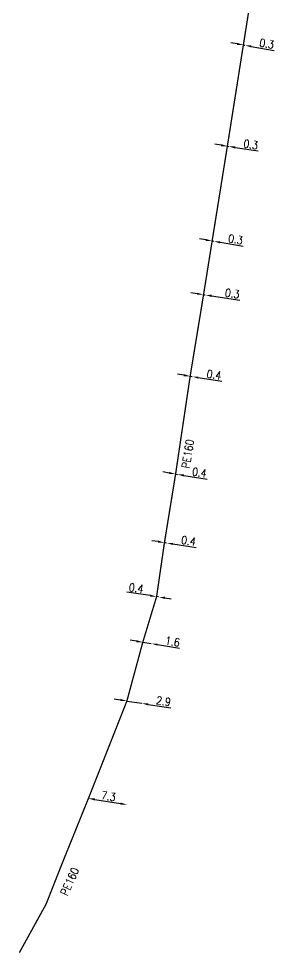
# Model space of a CAD drawing. Header units: millimetres. Extents: x 149996 to 151004, y 126998 to 128018.
# Drawn here: x 150198.4 to 150247.8, y 126999.9 to 127175.1 of the extents above; entities that cross this region are included whole.
import ezdxf

# ---------------------------------------------------------------- set-up
doc = ezdxf.new("R2010")
doc.units = ezdxf.units.MM
doc.header["$PDMODE"] = 34
doc.linetypes.add('L_100_PE', pattern=[14, 10, -1.5, 1, -1.5])
doc.layers.get('DEFPOINTS').update_dxf_attribs({"linetype": 'CONTINUOUS'})
doc.layers.add('L_140', color=3, linetype='CONTINUOUS')
doc.styles.get("Standard").update_dxf_attribs({"font": 'romans.shx', "width": 0.85})
doc.dimstyles.get("Standard").update_dxf_attribs({"dimtxt": 1.5, "dimasz": 1.2, "dimexe": 0.625, "dimexo": 0.625, "dimgap": 0.25, "dimtad": 1, "dimdec": 1, "dimzin": 0, "dimdsep": 46, "dimtxsty": 'Standard', "dimcen": -0.5, "dimadec": 0, "dimazin": 0, "dimtfac": 1, "dimtdec": 1, "dimtmove": 0, "dimatfit": 3, "dimfxl": 0, "dimtolj": 1, "dimtzin": 0, "dimarcsym": 0})

# ---------------------------------------------------------------- blocks, each defined once
blk = doc.blocks.new('*D930')
at = {"layer": 'DEFPOINTS', "color": 0, "linetype": 'Continuous', "transparency": 16777216}
for p in [(150218.66, 127047.17), (150221.48, 127046.74), (150221.48, 127046.74)]:
    blk.add_point(p, dxfattribs=at)
at = {"layer": 'L_140', "color": 0, "linetype": 'Continuous', "lineweight": -2, "transparency": 16777216}
for p, q in [((150217.47, 127047.35), (150216.29, 127047.53)), ((150218.66, 127047.17), (150221.48, 127046.74)), ((150222.66, 127046.55), (150226.92, 127045.9))]:
    blk.add_line(p, q, dxfattribs=at)
at = {"layer": 'L_140', "color": 0, "linetype": 'Continuous', "transparency": 16777216}
for points in [[(150217.5, 127047.55), (150217.44, 127047.15), (150218.66, 127047.17)], [(150222.69, 127046.75), (150222.63, 127046.36), (150221.48, 127046.74)]]:
    blk.add_solid(points, dxfattribs=at)
at = {"layer": 'L_140', "color": 0, "linetype": 'Continuous', "transparency": 16777216, "insert": (150225.54, 127047.13), "char_height": 1.5, "attachment_point": 5, "rotation": 351.2849}
blk.add_mtext('\\A1;2.9', dxfattribs=at)
blk = doc.blocks.new('*D931')
at = {"layer": 'DEFPOINTS', "color": 0, "linetype": 'Continuous', "transparency": 16777216}
for p in [(150221.64, 127058.2), (150223.22, 127057.94), (150223.22, 127057.94)]:
    blk.add_point(p, dxfattribs=at)
at = {"layer": 'L_140', "color": 0, "linetype": 'Continuous', "lineweight": -2, "transparency": 16777216}
for p, q in [((150220.45, 127058.38), (150219.27, 127058.57)), ((150221.64, 127058.2), (150223.22, 127057.94)), ((150224.4, 127057.76), (150228.54, 127057.1))]:
    blk.add_line(p, q, dxfattribs=at)
at = {"layer": 'L_140', "color": 0, "linetype": 'Continuous', "transparency": 16777216}
for points in [[(150220.48, 127058.58), (150220.42, 127058.19), (150221.64, 127058.2)], [(150224.43, 127057.95), (150224.37, 127057.56), (150223.22, 127057.94)]]:
    blk.add_solid(points, dxfattribs=at)
at = {"layer": 'L_140', "color": 0, "linetype": 'Continuous', "transparency": 16777216, "insert": (150227.22, 127058.32), "char_height": 1.5, "attachment_point": 5, "rotation": 350.9473}
blk.add_mtext('\\A1;1.6', dxfattribs=at)
blk = doc.blocks.new('*D932')
at = {"layer": 'DEFPOINTS', "color": 0, "linetype": 'Continuous', "transparency": 16777216}
for p in [(150224.23, 127066.74), (150224.57, 127066.69), (150224.57, 127066.69)]:
    blk.add_point(p, dxfattribs=at)
at = {"layer": 'L_140', "color": 0, "linetype": 'Continuous', "lineweight": -2, "transparency": 16777216}
for p, q in [((150223.04, 127066.93), (150218.66, 127067.59)), ((150224.57, 127066.69), (150224.23, 127066.74)), ((150225.76, 127066.51), (150226.95, 127066.33))]:
    blk.add_line(p, q, dxfattribs=at)
at = {"layer": 'L_140', "color": 0, "linetype": 'Continuous', "transparency": 16777216}
for points in [[(150223.07, 127067.12), (150223.01, 127066.73), (150224.23, 127066.74)], [(150225.79, 127066.71), (150225.73, 127066.31), (150224.57, 127066.69)]]:
    blk.add_solid(points, dxfattribs=at)
at = {"layer": 'L_140', "color": 0, "linetype": 'Continuous', "transparency": 16777216, "insert": (150220.41, 127068.34), "char_height": 1.5, "attachment_point": 5, "rotation": 351.3189}
blk.add_mtext('\\A1;0.4', dxfattribs=at)
blk = doc.blocks.new('*D933')
at = {"layer": 'DEFPOINTS', "color": 0, "linetype": 'Continuous', "transparency": 16777216}
for p in [(150225.7, 127076.87), (150226.1, 127076.81), (150226.1, 127076.81)]:
    blk.add_point(p, dxfattribs=at)
at = {"layer": 'L_140', "color": 0, "linetype": 'Continuous', "lineweight": -2, "transparency": 16777216}
for p, q in [((150224.51, 127077.05), (150223.33, 127077.23)), ((150225.7, 127076.87), (150226.1, 127076.81)), ((150227.28, 127076.63), (150231.66, 127075.97))]:
    blk.add_line(p, q, dxfattribs=at)
at = {"layer": 'L_140', "color": 0, "linetype": 'Continuous', "transparency": 16777216}
for points in [[(150224.54, 127077.25), (150224.48, 127076.85), (150225.7, 127076.87)], [(150227.31, 127076.83), (150227.25, 127076.43), (150226.1, 127076.81)]]:
    blk.add_solid(points, dxfattribs=at)
at = {"layer": 'L_140', "color": 0, "linetype": 'Continuous', "transparency": 16777216, "insert": (150230.22, 127077.2), "char_height": 1.5, "attachment_point": 5, "rotation": 351.4151}
blk.add_mtext('\\A1;0.4', dxfattribs=at)
blk = doc.blocks.new('*D934')
at = {"layer": 'DEFPOINTS', "color": 0, "linetype": 'Continuous', "transparency": 16777216}
for p in [(150227.79, 127089.72), (150228.14, 127089.66), (150228.14, 127089.66)]:
    blk.add_point(p, dxfattribs=at)
at = {"layer": 'L_140', "color": 0, "linetype": 'Continuous', "lineweight": -2, "transparency": 16777216}
for p, q in [((150226.61, 127089.91), (150225.42, 127090.11)), ((150227.79, 127089.72), (150228.14, 127089.66)), ((150229.32, 127089.47), (150233.7, 127088.76))]:
    blk.add_line(p, q, dxfattribs=at)
at = {"layer": 'L_140', "color": 0, "linetype": 'Continuous', "transparency": 16777216}
for points in [[(150226.64, 127090.11), (150226.58, 127089.72), (150227.79, 127089.72)], [(150229.36, 127089.67), (150229.29, 127089.27), (150228.14, 127089.66)]]:
    blk.add_solid(points, dxfattribs=at)
at = {"layer": 'L_140', "color": 0, "linetype": 'Continuous', "transparency": 16777216, "insert": (150232.26, 127090), "char_height": 1.5, "attachment_point": 5, "rotation": 350.742}
blk.add_mtext('\\A1;0.4', dxfattribs=at)
blk = doc.blocks.new('*D935')
at = {"layer": 'DEFPOINTS', "color": 0, "linetype": 'Continuous', "transparency": 16777216}
for p in [(150230.52, 127108.07), (150230.87, 127108.01), (150230.87, 127108.01)]:
    blk.add_point(p, dxfattribs=at)
at = {"layer": 'L_140', "color": 0, "linetype": 'Continuous', "lineweight": -2, "transparency": 16777216}
for p, q in [((150229.34, 127108.26), (150228.15, 127108.45)), ((150230.52, 127108.07), (150230.87, 127108.01)), ((150232.05, 127107.82), (150236.43, 127107.11))]:
    blk.add_line(p, q, dxfattribs=at)
at = {"layer": 'L_140', "color": 0, "linetype": 'Continuous', "transparency": 16777216}
for points in [[(150229.37, 127108.45), (150229.3, 127108.06), (150230.52, 127108.07)], [(150232.08, 127108.01), (150232.02, 127107.62), (150230.87, 127108.01)]]:
    blk.add_solid(points, dxfattribs=at)
at = {"layer": 'L_140', "color": 0, "linetype": 'Continuous', "transparency": 16777216, "insert": (150234.99, 127108.35), "char_height": 1.5, "attachment_point": 5, "rotation": 350.7806}
blk.add_mtext('\\A1;0.4', dxfattribs=at)
blk = doc.blocks.new('*D936')
at = {"layer": 'DEFPOINTS', "color": 0, "linetype": 'Continuous', "transparency": 16777216}
for p in [(150233.03, 127123.35), (150233.33, 127123.31), (150233.33, 127123.31)]:
    blk.add_point(p, dxfattribs=at)
at = {"layer": 'L_140', "color": 0, "linetype": 'Continuous', "lineweight": -2, "transparency": 16777216}
for p, q in [((150231.84, 127123.53), (150230.66, 127123.7)), ((150233.03, 127123.35), (150233.33, 127123.31)), ((150234.51, 127123.13), (150239.84, 127122.35))]:
    blk.add_line(p, q, dxfattribs=at)
at = {"layer": 'L_140', "color": 0, "linetype": 'Continuous', "transparency": 16777216}
for points in [[(150231.87, 127123.72), (150231.81, 127123.33), (150233.03, 127123.35)], [(150234.54, 127123.33), (150234.49, 127122.93), (150233.33, 127123.31)]]:
    blk.add_solid(points, dxfattribs=at)
at = {"layer": 'L_140', "color": 0, "linetype": 'Continuous', "transparency": 16777216, "insert": (150238.42, 127123.57), "char_height": 1.5, "attachment_point": 5, "rotation": 351.607}
blk.add_mtext('\\A1;0.3', dxfattribs=at)
blk = doc.blocks.new('*D937')
at = {"layer": 'DEFPOINTS', "color": 0, "linetype": 'Continuous', "transparency": 16777216}
for p in [(150234.64, 127133.42), (150234.94, 127133.37), (150234.94, 127133.37)]:
    blk.add_point(p, dxfattribs=at)
at = {"layer": 'L_140', "color": 0, "linetype": 'Continuous', "lineweight": -2, "transparency": 16777216}
for p, q in [((150233.46, 127133.61), (150232.27, 127133.8)), ((150234.64, 127133.42), (150234.94, 127133.37)), ((150236.12, 127133.18), (150240.43, 127132.47))]:
    blk.add_line(p, q, dxfattribs=at)
at = {"layer": 'L_140', "color": 0, "linetype": 'Continuous', "transparency": 16777216}
for points in [[(150233.49, 127133.81), (150233.42, 127133.41), (150234.64, 127133.42)], [(150236.15, 127133.37), (150236.09, 127132.98), (150234.94, 127133.37)]]:
    blk.add_solid(points, dxfattribs=at)
at = {"layer": 'L_140', "color": 0, "linetype": 'Continuous', "transparency": 16777216, "insert": (150239.03, 127133.72), "char_height": 1.5, "attachment_point": 5, "rotation": 350.7642}
blk.add_mtext('\\A1;0.3', dxfattribs=at)
blk = doc.blocks.new('*D938')
at = {"layer": 'DEFPOINTS', "color": 0, "linetype": 'Continuous', "transparency": 16777216}
for p in [(150237.49, 127151.19), (150237.79, 127151.14), (150237.79, 127151.14)]:
    blk.add_point(p, dxfattribs=at)
at = {"layer": 'L_140', "color": 0, "linetype": 'Continuous', "lineweight": -2, "transparency": 16777216}
for p, q in [((150236.31, 127151.37), (150235.12, 127151.55)), ((150237.49, 127151.19), (150237.79, 127151.14)), ((150238.97, 127150.96), (150243.29, 127150.29))]:
    blk.add_line(p, q, dxfattribs=at)
at = {"layer": 'L_140', "color": 0, "linetype": 'Continuous', "transparency": 16777216}
for points in [[(150236.34, 127151.57), (150236.28, 127151.17), (150237.49, 127151.19)], [(150239, 127151.16), (150238.94, 127150.76), (150237.79, 127151.14)]]:
    blk.add_solid(points, dxfattribs=at)
at = {"layer": 'L_140', "color": 0, "linetype": 'Continuous', "transparency": 16777216, "insert": (150241.88, 127151.52), "char_height": 1.5, "attachment_point": 5, "rotation": 351.2228}
blk.add_mtext('\\A1;0.3', dxfattribs=at)
blk = doc.blocks.new('*D939')
at = {"layer": 'DEFPOINTS', "color": 0, "linetype": 'Continuous', "transparency": 16777216}
for p in [(150240.49, 127170.16), (150240.78, 127170.11), (150240.78, 127170.11)]:
    blk.add_point(p, dxfattribs=at)
at = {"layer": 'L_140', "color": 0, "linetype": 'Continuous', "lineweight": -2, "transparency": 16777216}
for p, q in [((150239.31, 127170.37), (150238.12, 127170.58)), ((150240.49, 127170.16), (150240.78, 127170.11)), ((150241.97, 127169.9), (150246.27, 127169.14))]:
    blk.add_line(p, q, dxfattribs=at)
at = {"layer": 'L_140', "color": 0, "linetype": 'Continuous', "transparency": 16777216}
for points in [[(150239.34, 127170.57), (150239.27, 127170.17), (150240.49, 127170.16)], [(150242, 127170.1), (150241.93, 127169.7), (150240.78, 127170.11)]]:
    blk.add_solid(points, dxfattribs=at)
at = {"layer": 'L_140', "color": 0, "linetype": 'Continuous', "transparency": 16777216, "insert": (150244.88, 127170.4), "char_height": 1.5, "attachment_point": 5, "rotation": 349.9689}
blk.add_mtext('\\A1;0.3', dxfattribs=at)
blk = doc.blocks.new('*D979')
at = {"layer": 'DEFPOINTS', "color": 0, "linetype": 'Continuous', "transparency": 16777216}
for p in [(150211.45, 127028.91), (150218.66, 127027.77), (150218.66, 127027.77)]:
    blk.add_point(p, dxfattribs=at)
at = {"layer": 'L_140', "color": 0, "linetype": 'Continuous', "lineweight": -2, "transparency": 16777216}
blk.add_line((150212.64, 127028.72), (150217.48, 127027.95), dxfattribs=at)
at = {"layer": 'L_140', "color": 0, "linetype": 'Continuous', "transparency": 16777216}
for points in [[(150212.67, 127028.92), (150212.61, 127028.52), (150211.45, 127028.91)], [(150217.51, 127028.15), (150217.45, 127027.76), (150218.66, 127027.77)]]:
    blk.add_solid(points, dxfattribs=at)
at = {"layer": 'L_140', "color": 0, "linetype": 'Continuous', "transparency": 16777216, "insert": (150215.21, 127029.33), "char_height": 1.5, "attachment_point": 5, "rotation": 351.0127}
blk.add_mtext('\\A1;7.3', dxfattribs=at)

msp = doc.modelspace()

# ---------------------------------------------------------------- linework, layer by layer
at = {"layer": 'L_140', "linetype": 'L_100_PE', "const_width": 0.25}
msp.add_lwpolyline([(150198.51, 127000), (150203.52, 127009.1), (150206.44, 127016.51), (150211.45, 127028.91), (150218.66, 127047.17), (150221.64, 127058.2), (150224.23, 127066.74), (150225.7, 127076.87), (150227.79, 127089.72), (150230.52, 127108.07), (150233.03, 127123.35), (150234.64, 127133.42), (150237.49, 127151.19), (150240.49, 127170.15), (150243.96, 127192.07), (150247.67, 127216.12)], dxfattribs=at)

# ---------------------------------------------------------------- texts
at = {"layer": 'L_140', "linetype": 'Continuous', "width": 0.85}
for rotation, p in [(80.8038, (150230.38, 127090.69)), (65.7828, (150207.5, 127010.53))]:
    msp.add_text('PE160', height=1.5, rotation=rotation, dxfattribs=at).set_placement(p)

# ---------------------------------------------------------------- dimensions: what is measured, and where the dimension line sits
at = {"layer": 'L_140', "linetype": 'Continuous'}
for base, p1, p2, angle, picture, middle in [((150240.78, 127170.11), (150240.49, 127170.16), (150240.78, 127170.11), 169.9689, '*D939', (150244.71, 127169.41)), ((150237.79, 127151.14), (150237.49, 127151.19), (150237.79, 127151.14), 171.2228, '*D938', (150241.73, 127150.53)), ((150234.94, 127133.37), (150234.64, 127133.42), (150234.94, 127133.37), 170.7642, '*D937', (150238.87, 127132.73)), ((150233.33, 127123.31), (150233.03, 127123.35), (150233.33, 127123.31), 171.607, '*D936', (150238.27, 127122.58)), ((150230.87, 127108.01), (150230.52, 127108.07), (150230.87, 127108.01), 170.7806, '*D935', (150234.83, 127107.37)), ((150228.14, 127089.66), (150227.79, 127089.72), (150228.14, 127089.66), 170.742, '*D934', (150232.1, 127089.02)), ((150226.1, 127076.81), (150225.7, 127076.87), (150226.1, 127076.81), 171.4151, '*D933', (150230.07, 127076.21)), ((150224.5744, 127066.6911), (150224.2284, 127066.7439), (150224.5744, 127066.6911), 171.3189, '*D932', (150220.2583, 127067.3501)), ((150223.22, 127057.94), (150221.64, 127058.2), (150223.22, 127057.94), 170.9473, '*D931', (150227.06, 127057.33)), ((150221.4777, 127046.7361), (150218.6606, 127047.1679), (150221.4777, 127046.7361), 171.2849, '*D930', (150225.3874, 127046.1367)), ((150218.66, 127027.77), (150211.45, 127028.91), (150218.66, 127027.77), 171.0127, '*D979', (150215.06, 127028.34))]:
    dim = msp.add_linear_dim(base=base, p1=p1, p2=p2, angle=angle, dimstyle='Standard', dxfattribs=at)
    dim.commit()
    dim.dimension.update_dxf_attribs({"geometry": picture, "text_midpoint": middle, "dimtype": 160})

doc.saveas('drawing.dxf')
